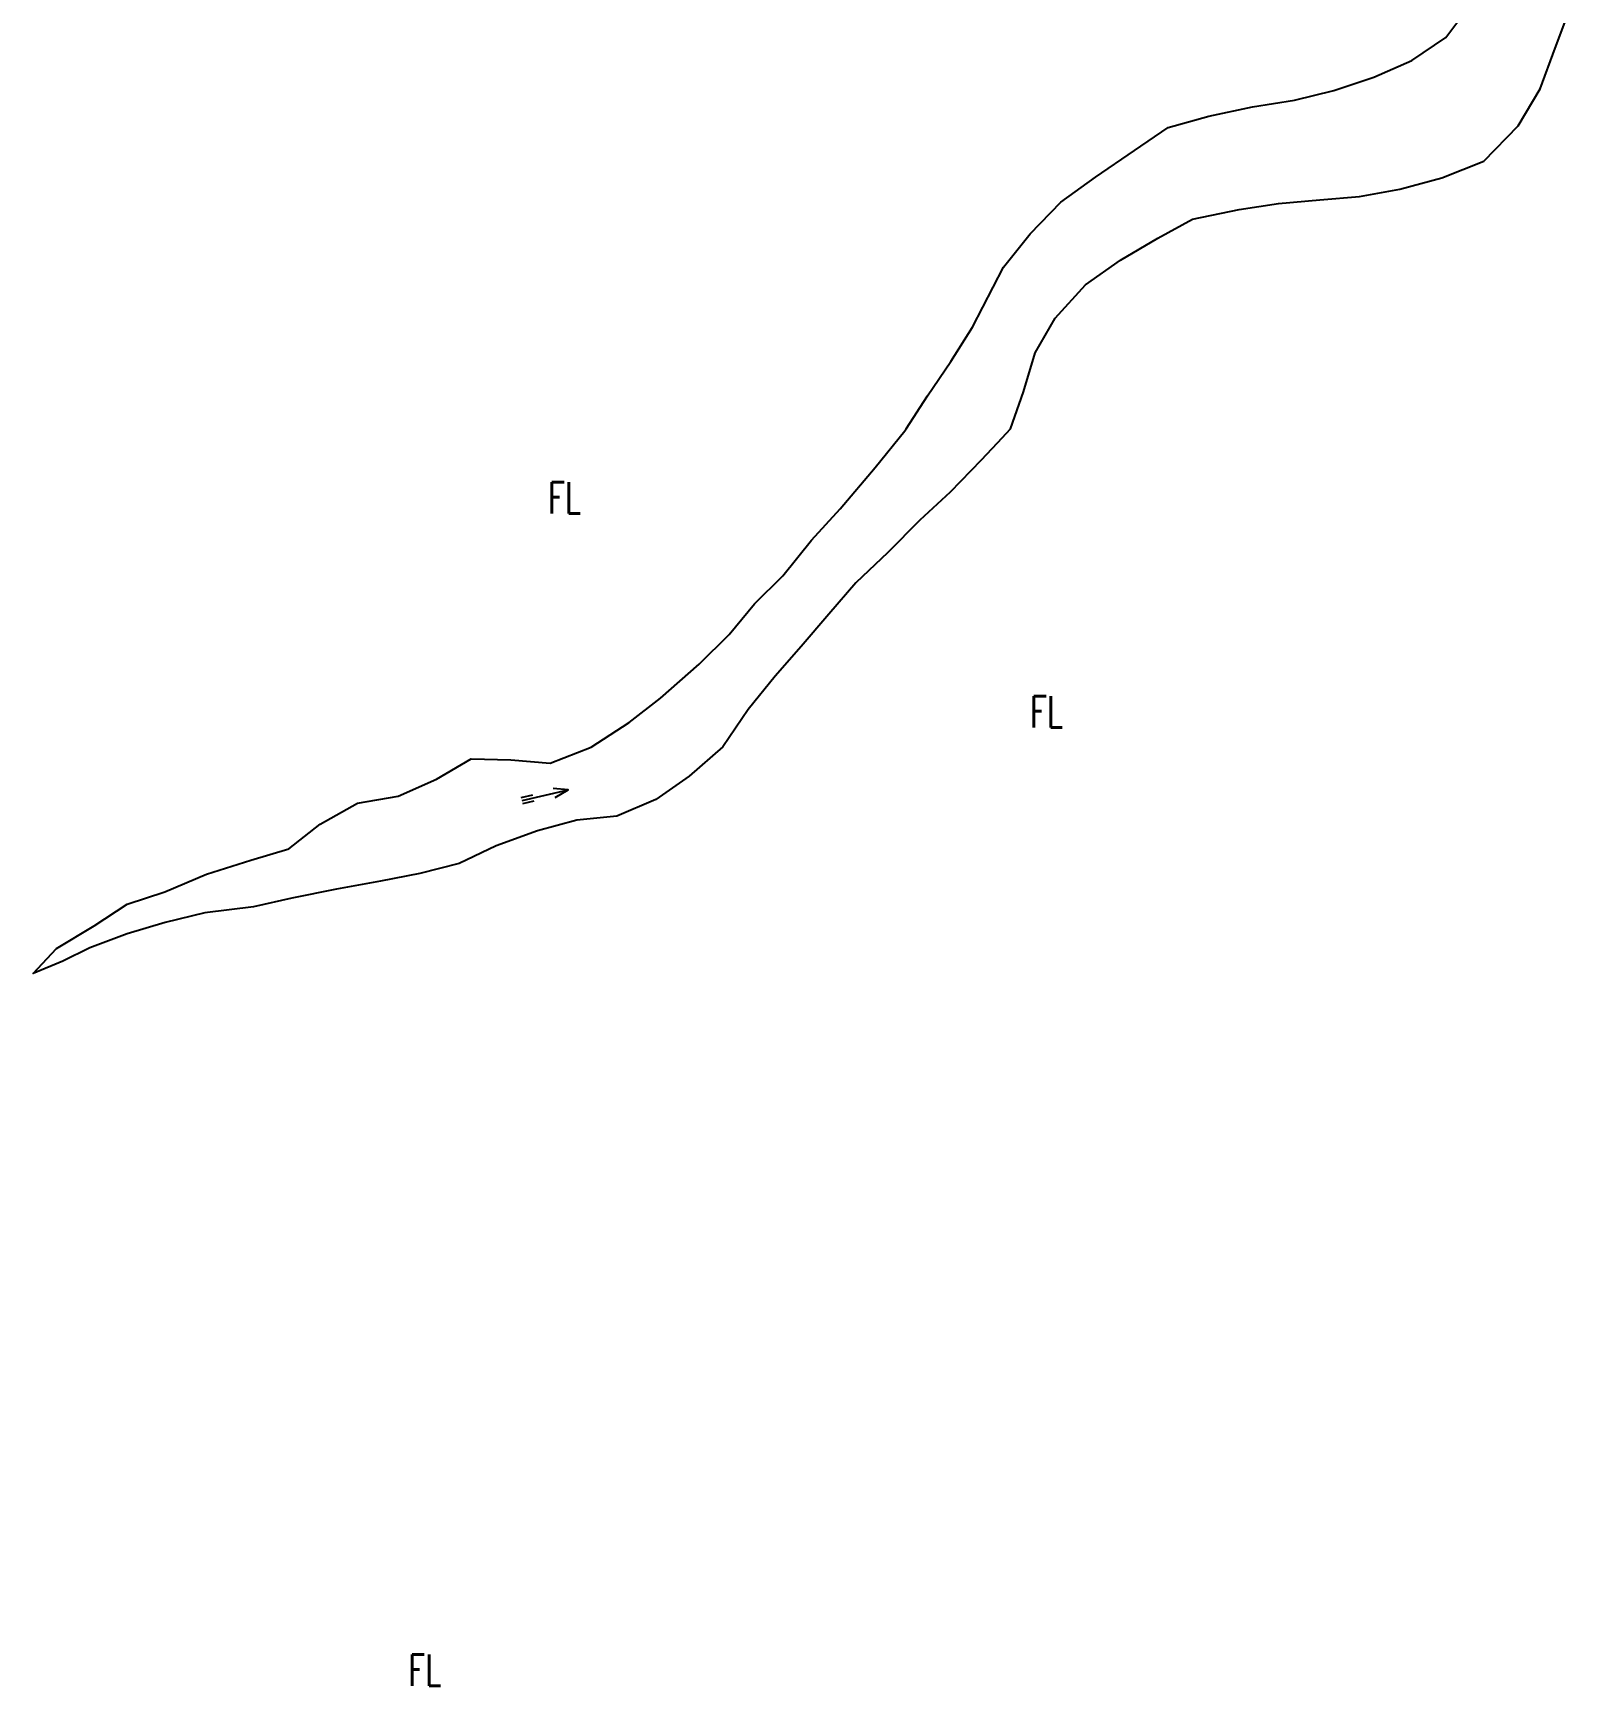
# Model space of a CAD drawing. Header units: millimetres. Extents: x 203684 to 206468, y 4869193 to 4871613.
# Drawn here: x 204778.9 to 204974.1, y 4870837.1 to 4871046.9 of the extents above; entities that cross this region are included whole.
import ezdxf

# ---------------------------------------------------------------- set-up
doc = ezdxf.new("R2010")
doc.units = ezdxf.units.MM
for name, color, linetype in [('HD-CURSO-PERENE', 170, 'Continuous'), ('HD-TXT-PERENE', 170, 'Continuous'), ('VG-TXT-VEGETACAO', 90, 'Continuous')]:
    doc.layers.add(name, color=color, linetype=linetype)
doc.styles.add('ARIAL', font='simplex.shx')

# ---------------------------------------------------------------- blocks, each defined once
blk = doc.blocks.new('COD035', base_point=(204151.739768, 4871380.185491))
at = {"layer": 'HD-CURSO-PERENE'}
for p, q in [((204151.739768, 4871380.591222), (204153.239768, 4871380.591222)), ((204151.739768, 4871380.191222), (204157.739768, 4871380.191222)), ((204151.739768, 4871379.791222), (204153.239768, 4871379.791222))]:
    blk.add_line(p, q, dxfattribs=at)
blk.add_lwpolyline([(204155.939768, 4871379.591222), (204157.739768, 4871380.191222), (204155.939768, 4871380.791222)], dxfattribs=at)

msp = doc.modelspace()

# ---------------------------------------------------------------- linework, layer by layer
at = {"layer": 'HD-CURSO-PERENE'}
for points in [[(204889.75, 4870996.66, 2.2), (204892.48, 4871000.83, 2.2), (204895.41, 4871005.21, 2.2), (204898.17, 4871009.56, 2.2), (204902.09, 4871017.15, 2.2), (204905.48, 4871021.4, 2.2), (204909.4, 4871025.43, 2.2), (204913.78, 4871028.57, 2.2), (204918.71, 4871031.98, 2.2), (204922.99, 4871034.88, 2.2), (204928.17, 4871036.34, 2.2), (204933.71, 4871037.49, 2.2), (204939.03, 4871038.35, 2.2), (204944.04, 4871039.59, 2.2), (204949.09, 4871041.29, 2.2), (204953.91, 4871043.37, 2.2), (204958.26, 4871046.31, 2.2), (204961.43, 4871050.53, 2.2)], [(204902.99, 4870996.66, 2.2), (204904.63, 4871001.33, 2.2), (204906.13, 4871006.29, 2.2), (204908.65, 4871010.68, 2.2), (204912.51, 4871014.91, 2.2), (204916.95, 4871018.03, 2.2), (204921.68, 4871020.86, 2.2), (204926.1, 4871023.24, 2.2), (204932.01, 4871024.47, 2.2), (204937.02, 4871025.23, 2.2), (204942.26, 4871025.7, 2.2), (204947.28, 4871026.11, 2.2), (204952.41, 4871027.08, 2.2), (204957.74, 4871028.48, 2.2), (204963.08, 4871030.6, 2.2), (204967.43, 4871035.09, 2.2), (204970.2, 4871039.78, 2.2), (204972.1, 4871044.96, 2.2), (204974.12, 4871050.24, 2.2)], [(204902.99, 4870996.66, 2.2), (204901.3, 4870994.82, 2.2), (204899.28, 4870992.66, 2.2), (204895.34, 4870988.61, 2.2), (204891.47, 4870985.04, 2.2), (204887.44, 4870980.95, 2.2), (204883.36, 4870977.11, 2.2), (204879.94, 4870973.12, 2.2), (204876.43, 4870969.01, 2.2), (204873.12, 4870965.25, 2.2), (204869.69, 4870961.03, 2.2), (204866.47, 4870956.31, 2.2), (204862.22, 4870952.56, 2.2), (204857.99, 4870949.59, 2.2), (204853.02, 4870947.5, 2.2), (204847.94, 4870947, 2.2), (204842.98, 4870945.63, 2.2), (204837.72, 4870943.71, 2.2), (204833.03, 4870941.5, 2.2), (204828.05, 4870940.21, 2.2), (204823.03, 4870939.24, 2.2), (204817.44, 4870938.25, 2.2), (204811.8, 4870937.11, 2.2), (204806.9, 4870935.99, 2.2), (204800.75, 4870935.22, 2.2), (204795.72, 4870934, 2.2), (204790.9, 4870932.55, 2.2), (204786.16, 4870930.77, 2.2), (204782.74, 4870929.09, 2.2), (204778.94, 4870927.54, 2.2), (204781.93, 4870930.71, 2.2), (204786.69, 4870933.58, 2.2), (204790.89, 4870936.32, 2.2), (204795.65, 4870937.89, 2.2), (204800.95, 4870940.12, 2.2), (204806.59, 4870941.92, 2.2), (204811.41, 4870943.37, 2.2), (204815.4, 4870946.46, 2.2), (204820.13, 4870949.15, 2.2), (204825.28, 4870950.05, 2.2), (204830.14, 4870952.21, 2.2), (204834.55, 4870954.75, 2.2), (204839.56, 4870954.63, 2.2), (204844.58, 4870954.23, 2.2), (204849.78, 4870956.27, 2.2), (204854.59, 4870959.36, 2.2), (204858.56, 4870962.45, 2.2), (204863.47, 4870966.78, 2.2), (204867.3, 4870970.55, 2.2), (204870.49, 4870974.42, 2.2), (204874.08, 4870977.99, 2.2), (204877.75, 4870982.52, 2.2), (204881.37, 4870986.49, 2.2), (204885.82, 4870991.74, 2.2), (204889.59, 4870996.41, 2.2), (204889.75, 4870996.66, 2.2)]]:
    msp.add_polyline3d(points, dxfattribs=at)

# ---------------------------------------------------------------- block references
at = {"layer": 'HD-TXT-PERENE', "rotation": 13}
msp.add_blockref('COD035', (204841, 4870949.48), dxfattribs=at)

# ---------------------------------------------------------------- texts
at = {"layer": 'VG-TXT-VEGETACAO', "style": 'ARIAL', "width": 0.7}
for p in [(204844.31, 4870985.89, 5.99), (204905.47, 4870958.73, 9.32), (204826.56, 4870837.12, 9.32)]:
    msp.add_text('FL', height=4, dxfattribs=at).set_placement(p)

doc.saveas('drawing.dxf')
